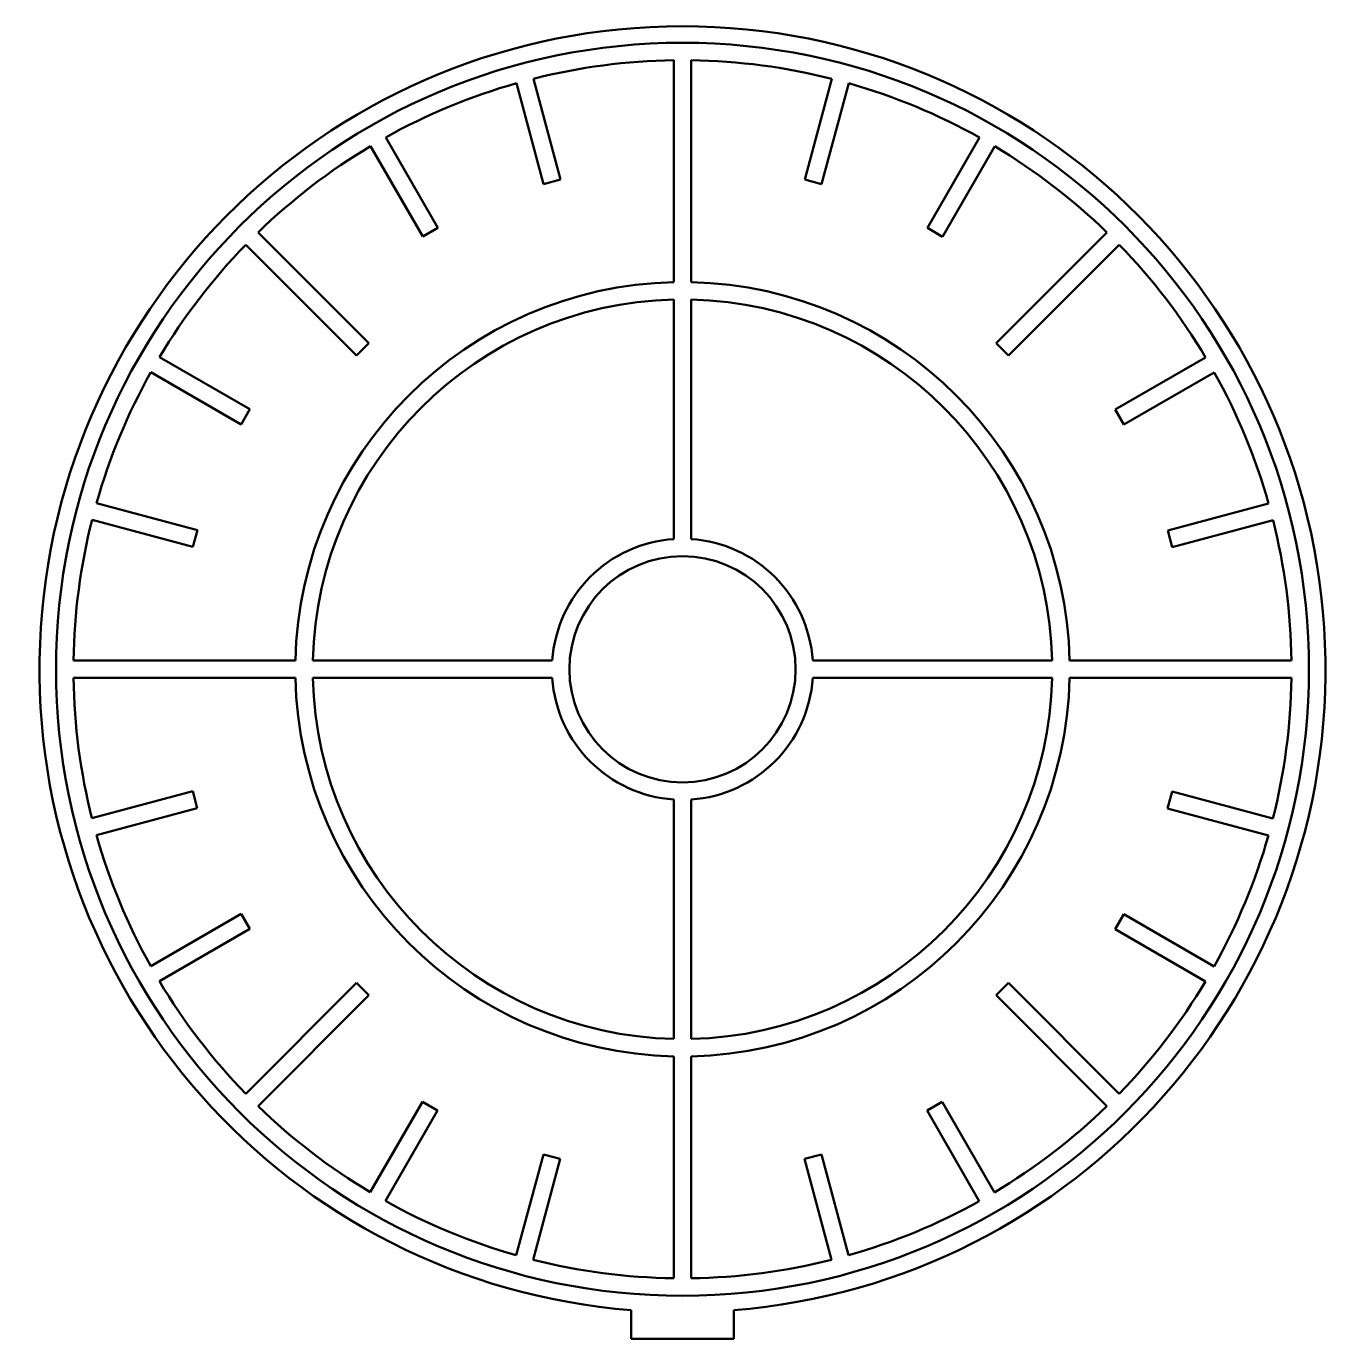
# Model space of a CAD drawing. Header units: millimetres. Extents: x 172.3 to 247.7, y 126.7 to 202.1.
import ezdxf

# ---------------------------------------------------------------- set-up
doc = ezdxf.new("R2010")
doc.units = ezdxf.units.MM
doc.header["$LTSCALE"] = 0.75
doc.layers.add('Visible', color=7, linetype='Continuous', lineweight=50)

msp = doc.modelspace()

# ---------------------------------------------------------------- linework, layer by layer
at = {"layer": 'Visible', "extrusion": (-1e-16, -1, 0)}
for p, q in [((209.48407, 187.392864), (209.48407, 200.144911)), ((210.48407, 200.144911), (210.48407, 187.392864)), ((202.003853, 193.029641), (200.452513, 198.825618)), ((201.418509, 199.084175), (202.969849, 193.288198)), ((217.013578, 193.284383), (218.568067, 199.079516)), ((219.533922, 198.820435), (217.979434, 193.025302)), ((192.92717, 195.710913), (195.925758, 190.513946)), ((224.05616, 190.506305), (227.057572, 195.701642)), ((195.059597, 190.014182), (192.061009, 195.211149)), ((227.923461, 195.201407), (224.92205, 190.00607)), ((202.969849, 193.288198), (202.003853, 193.029641)), ((217.979434, 193.025302), (217.013578, 193.284383)), ((185.591412, 190.248248), (191.955373, 183.884287)), ((195.925758, 190.513946), (195.059597, 190.014182)), ((224.92205, 190.00607), (224.05616, 190.506305)), ((228.012767, 183.884287), (234.376728, 190.248248)), ((191.248266, 183.17718), (184.884305, 189.541141)), ((235.083835, 189.541141), (228.719874, 183.17718)), ((209.48407, 172.631798), (209.48407, 186.3926)), ((210.48407, 186.3926), (210.48407, 172.631798)), ((191.955373, 183.884287), (191.248266, 183.17718)), ((228.719874, 183.17718), (228.012767, 183.884287)), ((179.931146, 183.087874), (185.126483, 180.086463)), ((234.849769, 180.072956), (240.046736, 183.071544)), ((184.626248, 179.220573), (179.430911, 182.221985)), ((240.5465, 182.205383), (235.349533, 179.206795)), ((185.126483, 180.086463), (184.626248, 179.220573)), ((235.349533, 179.206795), (234.849769, 180.072956)), ((176.312118, 174.698335), (182.107251, 173.143846)), ((237.865228, 173.128701), (243.661205, 174.68004)), ((181.84817, 172.177991), (176.053037, 173.73248)), ((243.919762, 173.714044), (238.123785, 172.162704)), ((182.107251, 173.143846), (181.84817, 172.177991)), ((238.123785, 172.162704), (237.865228, 173.128701)), ((174.987642, 165.648483), (187.739689, 165.648483)), ((188.739953, 165.648483), (202.500755, 165.648483)), ((217.467385, 165.648483), (231.228187, 165.648483)), ((232.228451, 165.648483), (244.980498, 165.648483)), ((187.739689, 164.648483), (174.987642, 164.648483)), ((202.500755, 164.648483), (188.739953, 164.648483)), ((231.228187, 164.648483), (217.467385, 164.648483)), ((244.980498, 164.648483), (232.228451, 164.648483)), ((176.048379, 156.582922), (181.844355, 158.134262)), ((181.844355, 158.134262), (182.102912, 157.168265)), ((209.48407, 143.904366), (209.48407, 157.665168)), ((210.48407, 157.665168), (210.48407, 143.904366)), ((237.860889, 157.153119), (238.11997, 158.118975)), ((238.11997, 158.118975), (243.915103, 156.564486)), ((182.102912, 157.168265), (176.306935, 155.616926)), ((243.656022, 155.598631), (237.860889, 157.153119)), ((179.42164, 148.091583), (184.618607, 151.090171)), ((184.618607, 151.090171), (185.118371, 150.22401)), ((234.841657, 150.210503), (235.341892, 151.076393)), ((235.341892, 151.076393), (240.537229, 148.074981)), ((185.118371, 150.22401), (179.921404, 147.225422)), ((240.036994, 147.209092), (234.841657, 150.210503)), ((184.884305, 140.755825), (191.248266, 147.119786)), ((191.248266, 147.119786), (191.955373, 146.412679)), ((228.012767, 146.412679), (228.719874, 147.119786)), ((228.719874, 147.119786), (235.083835, 140.755825)), ((191.955373, 146.412679), (185.591412, 140.048718)), ((234.376728, 140.048718), (228.012767, 146.412679)), ((209.48407, 130.152055), (209.48407, 142.904102)), ((210.48407, 142.904102), (210.48407, 130.152055)), ((192.044679, 135.095559), (195.04609, 140.290896)), ((195.91198, 139.790661), (192.910569, 134.595324)), ((195.04609, 140.290896), (195.91198, 139.790661)), ((224.042382, 139.78302), (224.908543, 140.282784)), ((227.04097, 134.586053), (224.042382, 139.78302)), ((224.908543, 140.282784), (227.907131, 135.085817)), ((200.434218, 131.476531), (201.988707, 137.271664)), ((202.954562, 137.012583), (201.400074, 131.21745)), ((201.988707, 137.271664), (202.954562, 137.012583)), ((216.998291, 137.008768), (217.964288, 137.267325)), ((218.549631, 131.212791), (216.998291, 137.008768)), ((217.964288, 137.267325), (219.515628, 131.471348)), ((207.03407, 126.676337), (207.03407, 128.316432)), ((212.93407, 128.316432), (212.93407, 126.676337)), ((212.93407, 126.676337), (207.03407, 126.676337))]:
    msp.add_line(p, q, dxfattribs=at)
at = {"layer": 'Visible', "extrusion": (0, 0, -1)}
msp.add_circle((-209.98407, 165.148483), 36, dxfattribs=at)
at = {"layer": 'Visible'}
msp.add_circle((209.98407, 165.148483), 6.5, dxfattribs=at)
at = {"layer": 'Visible', "extrusion": (0, 0, -1)}
for radius, start, end in [(36.95, 274.579232, 265.420768), (22.25, 1.287654, 88.712346), (22.25, 91.287654, 178.712346), (7.5, 3.822554, 86.177446), (7.5, 93.822554, 176.177446), (22.25, 271.287654, 358.712346), (7.5, 273.822554, 356.177446), (22.25, 181.287654, 268.712346), (7.5, 183.822554, 266.177446)]:
    msp.add_arc((-209.98407, 165.148483), radius, start, end, dxfattribs=at)
at = {"layer": 'Visible'}
for radius, start, end in [(35, 90.818539, 104.165897), (35, 75.802975, 89.181461), (35, 105.802975, 119.165897), (35, 60.802975, 74.165897), (35, 120.802975, 134.181461), (35, 45.818539, 59.165897), (35, 135.818539, 149.165897), (35, 30.802975, 44.181461), (21.25, 91.34826, 178.65174), (21.25, 1.34826, 88.65174), (35, 150.802975, 164.165897), (35, 15.802975, 29.165897), (35, 165.802975, 179.181461), (35, 0.818539, 14.165897), (35, 180.818539, 194.165897), (21.25, 181.34826, 268.65174), (21.25, 271.34826, 358.65174), (35, 345.802975, 359.181461), (35, 195.802975, 209.165897), (35, 330.802975, 344.165897), (35, 210.802975, 224.181461), (35, 315.818539, 329.165897), (35, 225.818539, 239.165897), (35, 300.802975, 314.181461), (35, 240.802975, 254.165897), (35, 285.802975, 299.165897), (35, 255.802975, 269.181461), (35, 270.818539, 284.165897)]:
    msp.add_arc((209.98407, 165.148483), radius, start, end, dxfattribs=at)

doc.saveas('drawing.dxf')
